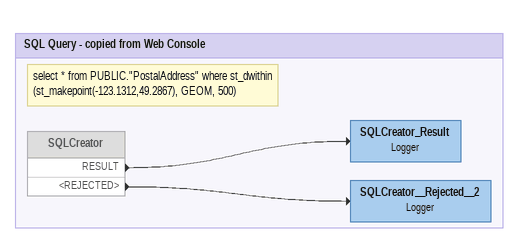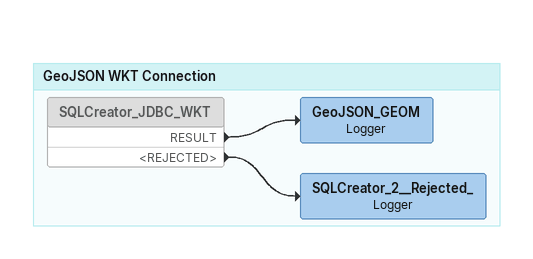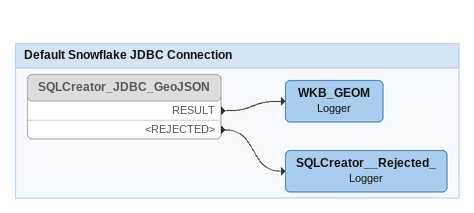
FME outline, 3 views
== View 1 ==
Bookmark: SQL Query - copied from Web Console
Note: select * from PUBLIC."PostalAddress" where st_dwithin (st_makepoint(-123.1312,49.2867), GEOM, 500)
SQLCreator [off]
    RESULT -> SQLCreator_Result
    <REJECTED> -> SQLCreator__Rejected__2
SQLCreator_Result: Logger
SQLCreator__Rejected__2: Logger

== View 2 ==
Bookmark: GeoJSON WKT Connection
SQLCreator_JDBC_WKT [off]
    RESULT -> GeoJSON_GEOM
    <REJECTED> -> SQLCreator_2__Rejected_
GeoJSON_GEOM: Logger
SQLCreator_2__Rejected_: Logger

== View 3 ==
Bookmark: Default Snowflake JDBC Connection
SQLCreator_JDBC_GeoJSON [off]
    RESULT -> WKB_GEOM
    <REJECTED> -> SQLCreator__Rejected_
WKB_GEOM: Logger
SQLCreator__Rejected_: Logger
